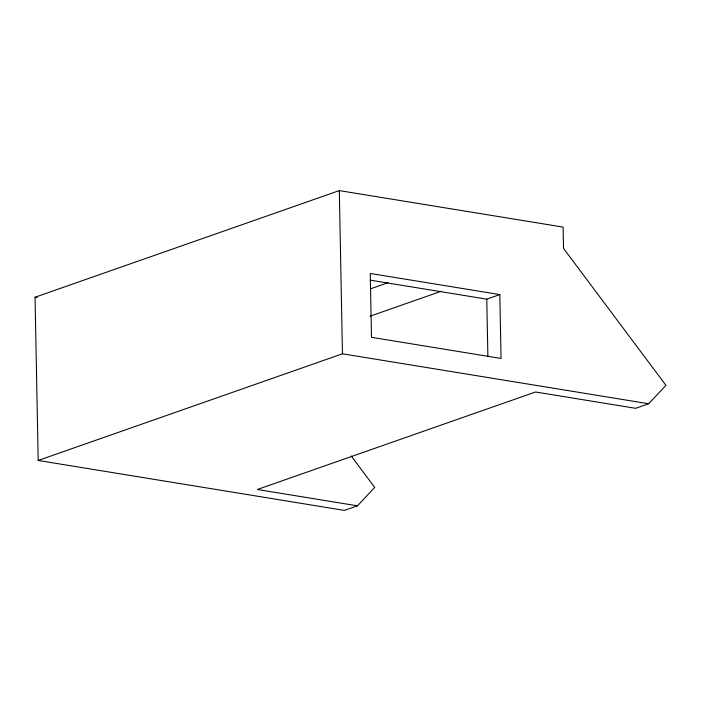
<?xml version="1.0" encoding="UTF-8"?>
<svg xmlns="http://www.w3.org/2000/svg" width="701" height="701" viewBox="0 0 701 701"><rect width="100%" height="100%" fill="white"/><g stroke="black" fill="none" stroke-linecap="round" stroke-linejoin="round"><path stroke-width="1.05" d="M357.466 505.824L257.346 489.5L535.538 391.99L635.649 408.315L648.688 403.75L665.95 385.34L563.516 248.382L563.105 227.098L339.319 190.602L35.05 297.25L38.187 460.461L344.419 510.398L357.466 505.824L374.72 487.423L351.236 456.018M370.487 288.821L388.021 282.678M370.172 316.16L441.262 291.239M370.181 280.146L486.783 299.161L499.822 294.586L501.049 358.448L371.486 337.321L370.259 273.46L499.822 294.586M38.187 460.461L342.456 353.803L648.688 403.75M35.05 297.25L37.206 297.601M486.783 299.161L487.887 356.529M339.319 190.602L342.456 353.803"/></g></svg>
